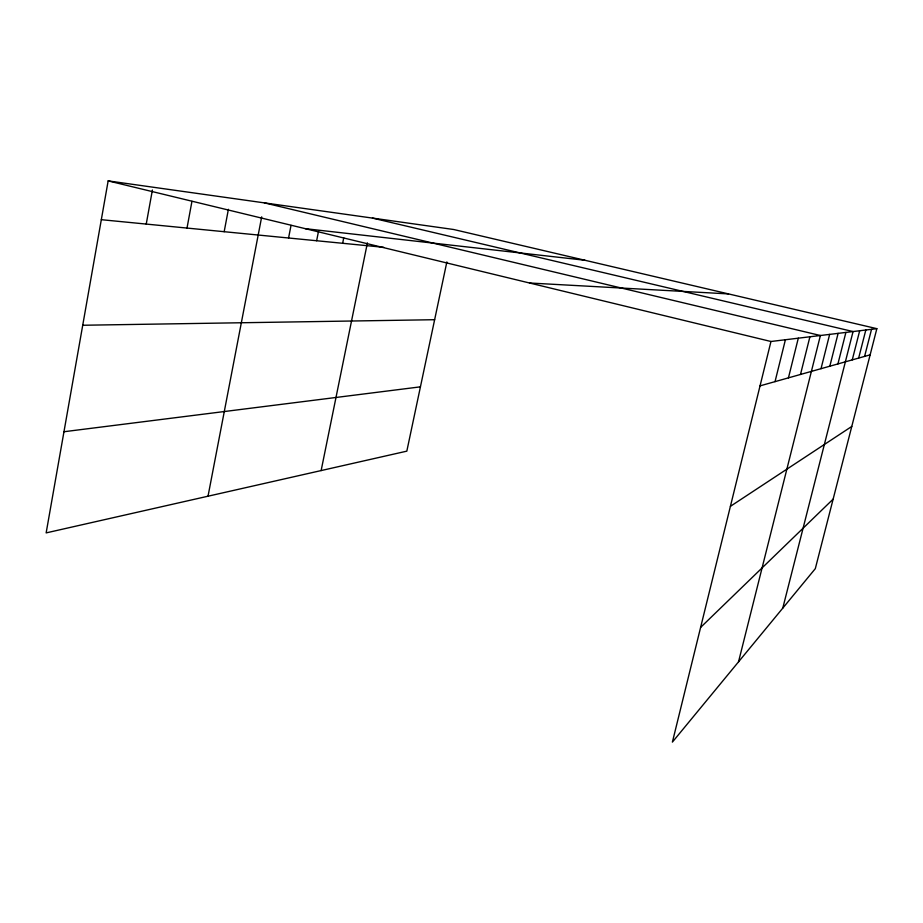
<?xml version="1.0" encoding="UTF-8"?>
<svg xmlns="http://www.w3.org/2000/svg" width="923" height="923" viewBox="0 0 923 923"><rect width="100%" height="100%" fill="white"/><g stroke="black" fill="none" stroke-linecap="round" stroke-linejoin="round"><path stroke-width="1.38" d="M876.85 328.669L770.959 341.498L672.394 742.104L815.309 568.66L876.85 328.669L453.712 229.515L108.153 180.896L46.15 532.894L406.824 451.151L446.859 261.936M146.238 224.081L152.399 190.034M187.011 228.062L191.949 201.341M224.174 231.696L228.396 209.313M208.021 496.216L261.682 216.859M288.564 237.996L291.033 225.374M316.635 240.741L318.597 230.842M342.652 243.28L343.748 237.846M321.135 470.58L367.4 242.887M775.032 381.637L785.404 339.745M788.438 377.865L798.303 338.187M800.495 374.461L809.909 336.78M738.515 661.86L820.397 335.511L264.37 202.875M821.02 368.681L829.65 334.38M829.823 366.2L838.119 333.353M837.911 363.927L845.895 332.418M782.773 608.142L853.06 331.553L372.442 218.082M852.264 359.878L859.682 330.746M858.655 358.078L865.82 329.996M864.597 356.405L871.531 329.315M700.603 627.421L833.134 499.135M730.405 506.335L851.779 426.449M760.044 385.86L870.135 354.847M63.975 431.733L420.426 386.841M82.724 325.254L434.641 319.704M529.537 283.003L728.512 293.906M101.322 219.686L383.737 247.306M305.317 228.673L584.917 260.251M108.153 180.896L770.959 341.498"/></g></svg>
